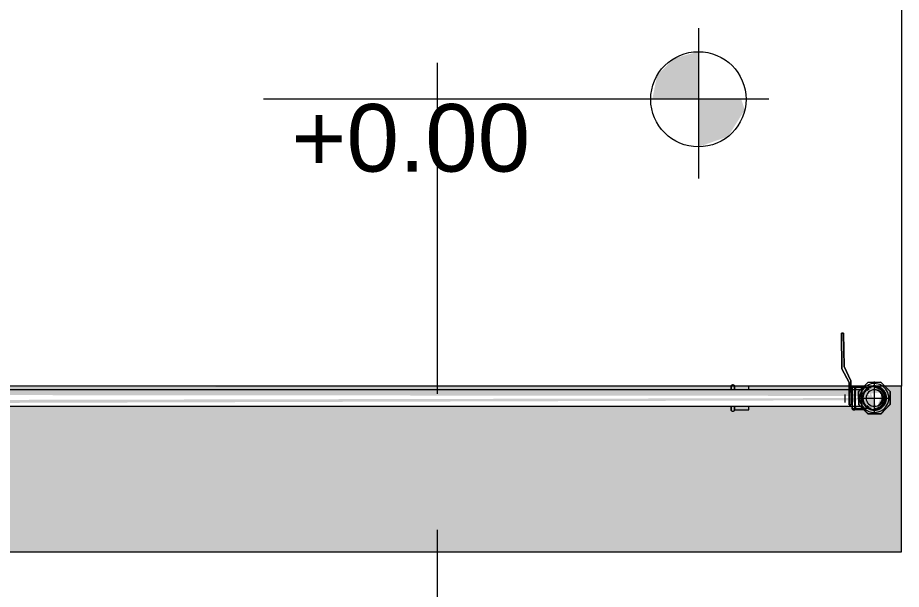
# Model space of a CAD drawing. Header units: metres. Extents: x 5 to 242, y -3 to 162.
# Drawn here: x 184.604 to 185.938, y 107.158 to 108.021 of the extents above; entities that cross this region are included whole.
import ezdxf

# ---------------------------------------------------------------- set-up
doc = ezdxf.new("R2010")
doc.units = ezdxf.units.M
doc.linetypes.add('IMPORT-Dashed _3_', pattern=[0.75, 0.5, -0.25])
doc.layers.add('1053_ARQ_BASE_MATADOURO_2_dwg', color=7, linetype='Continuous', lineweight=5, true_color=0x767676)
doc.layers.add('1053_ARQ_BASE_MATADOURO_dwg', color=7, linetype='Continuous', lineweight=5, true_color=0x767676)
for name, color, linetype, lineweight in [('A-PISO', 7, 'Continuous', 5), ('A-WALL', 7, 'Continuous', 9), ('A_PROJEÇÃO', 7, 'IMPORT-Dashed _3_', 5), ('P-PIPE', 7, 'Continuous', 5), ('P-PIPE-CNTR', 7, 'Continuous', 5)]:
    doc.layers.add(name, color=color, linetype=linetype, lineweight=lineweight)
doc.styles.add('Arial_1', font='arial.ttf', dxfattribs={"height": 0.102})

# ---------------------------------------------------------------- blocks, each defined once
blk = doc.blocks.new('AÇO_Tampão Com Rebordo - AÇO_Tampão Com Rebordo-V84-TÉRREO 1_20')
at = {"layer": 'P-PIPE'}
for p, q in [((0, 0.0177), (0.0218, 0.0177)), ((0, 0.0125), (0, 0.0177)), ((0, 0.0125), (0, 0.0177)), ((0.0218, 0.0177), (0.0218, 0.0125)), ((0.0218, 0.0177), (0.0218, 0.0125)), ((0, -0.0177), (0, -0.0125)), ((0, -0.0177), (0, -0.0125)), ((0.0218, -0.0125), (0.0218, -0.0177)), ((0.0218, -0.0125), (0.0218, -0.0177)), ((0.0218, -0.0177), (0, -0.0177))]:
    blk.add_line(p, q, dxfattribs=at)
at = {"layer": 'P-PIPE', "flags": 128}
for points in [[(0.0268, 0.0177), (0.0268, 0.0178), (0.0268, 0.0179), (0.0268, 0.018), (0.0268, 0.0181), (0.0268, 0.0182), (0.0267, 0.0183), (0.0267, 0.0184), (0.0267, 0.0185), (0.0266, 0.0186), (0.0266, 0.0187), (0.0266, 0.0188), (0.0265, 0.0189), (0.0265, 0.0189), (0.0264, 0.019), (0.0264, 0.0191), (0.0263, 0.0192), (0.0262, 0.0193), (0.0262, 0.0193), (0.0261, 0.0194), (0.026, 0.0195), (0.026, 0.0196), (0.0259, 0.0196), (0.0258, 0.0197), (0.0257, 0.0197), (0.0257, 0.0198), (0.0256, 0.0199), (0.0255, 0.0199), (0.0254, 0.02), (0.0253, 0.02), (0.0252, 0.02), (0.0251, 0.0201), (0.025, 0.0201), (0.0249, 0.0201), (0.0248, 0.0201), (0.0247, 0.0202), (0.0246, 0.0202), (0.0245, 0.0202), (0.0244, 0.0202), (0.0243, 0.0202), (0.0242, 0.0202), (0.0241, 0.0202), (0.024, 0.0202), (0.0239, 0.0202), (0.0238, 0.0202), (0.0237, 0.0201), (0.0236, 0.0201), (0.0235, 0.0201), (0.0234, 0.02), (0.0234, 0.02), (0.0233, 0.02), (0.0232, 0.0199), (0.0231, 0.0199), (0.023, 0.0198), (0.0229, 0.0198), (0.0228, 0.0197), (0.0227, 0.0197), (0.0227, 0.0196), (0.0226, 0.0195), (0.0225, 0.0195), (0.0225, 0.0194), (0.0224, 0.0193), (0.0223, 0.0192), (0.0223, 0.0192), (0.0222, 0.0191), (0.0222, 0.019), (0.0221, 0.0189), (0.0221, 0.0188), (0.022, 0.0187), (0.022, 0.0186), (0.0219, 0.0185), (0.0219, 0.0184), (0.0219, 0.0183), (0.0219, 0.0182), (0.0218, 0.0182), (0.0218, 0.0181), (0.0218, 0.018), (0.0218, 0.0179), (0.0218, 0.0178), (0.0218, 0.0177)], [(0.0218, 0.0126), (0.0218, 0.0131), (0.0218, 0.0135), (0.0218, 0.014), (0.0218, 0.0144), (0.0218, 0.0148), (0.0218, 0.0152), (0.0218, 0.0155), (0.0218, 0.0158), (0.0218, 0.0162), (0.0218, 0.0164), (0.0218, 0.0167), (0.0218, 0.0169), (0.0218, 0.0171), (0.0218, 0.0173), (0.0218, 0.0174), (0.0218, 0.0175), (0.0218, 0.0176), (0.0218, 0.0177), (0.0218, 0.0177)], [(0.0218, 0.0177), (0.0218, 0.0176), (0.0218, 0.0176), (0.0218, 0.0175), (0.0218, 0.0173), (0.0218, 0.0172), (0.0218, 0.017), (0.0218, 0.0168), (0.0218, 0.0166), (0.0218, 0.0163), (0.0218, 0.016), (0.0218, 0.0157), (0.0218, 0.0154), (0.0218, 0.015), (0.0218, 0.0146), (0.0218, 0.0142), (0.0218, 0.0138), (0.0218, 0.0133), (0.0218, 0.0128), (0.0218, 0.0123)], [(0.0268, 0.0177), (0.0268, 0.0176), (0.0268, 0.0176), (0.0268, 0.0175), (0.0268, 0.0173), (0.0268, 0.0172), (0.0268, 0.017), (0.0268, 0.0168), (0.0268, 0.0166), (0.0268, 0.0163), (0.0268, 0.016), (0.0268, 0.0157), (0.0268, 0.0154), (0.0268, 0.015), (0.0268, 0.0146), (0.0268, 0.0142), (0.0268, 0.0138), (0.0268, 0.0133), (0.0268, 0.0128), (0.0268, 0.0123)], [(0.0268, 0.0126), (0.0268, 0.0131), (0.0268, 0.0135), (0.0268, 0.014), (0.0268, 0.0144), (0.0268, 0.0148), (0.0268, 0.0152), (0.0268, 0.0155), (0.0268, 0.0158), (0.0268, 0.0162), (0.0268, 0.0164), (0.0268, 0.0167), (0.0268, 0.0169), (0.0268, 0.0171), (0.0268, 0.0173), (0.0268, 0.0174), (0.0268, 0.0175), (0.0268, 0.0176), (0.0268, 0.0177), (0.0268, 0.0177)], [(0.0218, -0.0177), (0.0218, -0.0176), (0.0218, -0.0176), (0.0218, -0.0175), (0.0218, -0.0173), (0.0218, -0.0172), (0.0218, -0.017), (0.0218, -0.0168), (0.0218, -0.0166), (0.0218, -0.0163), (0.0218, -0.016), (0.0218, -0.0157), (0.0218, -0.0154), (0.0218, -0.015), (0.0218, -0.0146), (0.0218, -0.0142), (0.0218, -0.0138), (0.0218, -0.0133), (0.0218, -0.0128), (0.0218, -0.0123)], [(0.0218, -0.0126), (0.0218, -0.0131), (0.0218, -0.0135), (0.0218, -0.014), (0.0218, -0.0144), (0.0218, -0.0148), (0.0218, -0.0152), (0.0218, -0.0155), (0.0218, -0.0158), (0.0218, -0.0162), (0.0218, -0.0164), (0.0218, -0.0167), (0.0218, -0.0169), (0.0218, -0.0171), (0.0218, -0.0173), (0.0218, -0.0174), (0.0218, -0.0175)], [(0.0268, -0.0177), (0.0268, -0.0176), (0.0268, -0.0176), (0.0268, -0.0175), (0.0268, -0.0173), (0.0268, -0.0172), (0.0268, -0.017), (0.0268, -0.0168), (0.0268, -0.0166), (0.0268, -0.0163), (0.0268, -0.016), (0.0268, -0.0157), (0.0268, -0.0154), (0.0268, -0.015), (0.0268, -0.0146), (0.0268, -0.0142), (0.0268, -0.0138), (0.0268, -0.0133), (0.0268, -0.0128), (0.0268, -0.0123)], [(0.0268, -0.0126), (0.0268, -0.0131), (0.0268, -0.0135), (0.0268, -0.014), (0.0268, -0.0144), (0.0268, -0.0148), (0.0268, -0.0152), (0.0268, -0.0155), (0.0268, -0.0158), (0.0268, -0.0162), (0.0268, -0.0164), (0.0268, -0.0167), (0.0268, -0.0169), (0.0268, -0.0171), (0.0268, -0.0173), (0.0268, -0.0174), (0.0268, -0.0175)], [(0.0218, -0.0175), (0.0218, -0.0176), (0.0218, -0.0177), (0.0218, -0.0177)], [(0.0218, -0.0177), (0.0218, -0.0178), (0.0218, -0.0179), (0.0218, -0.018), (0.0218, -0.0181), (0.0218, -0.0182), (0.0219, -0.0183), (0.0219, -0.0184), (0.0219, -0.0185), (0.022, -0.0186), (0.022, -0.0187), (0.022, -0.0188), (0.0221, -0.0189), (0.0221, -0.0189), (0.0222, -0.019), (0.0222, -0.0191), (0.0223, -0.0192), (0.0224, -0.0193), (0.0224, -0.0193), (0.0225, -0.0194), (0.0226, -0.0195), (0.0226, -0.0196), (0.0227, -0.0196), (0.0228, -0.0197), (0.0229, -0.0197), (0.0229, -0.0198), (0.023, -0.0199), (0.0231, -0.0199), (0.0232, -0.02), (0.0233, -0.02), (0.0234, -0.02), (0.0235, -0.0201), (0.0236, -0.0201), (0.0237, -0.0201), (0.0238, -0.0201), (0.0239, -0.0202), (0.024, -0.0202), (0.0241, -0.0202), (0.0242, -0.0202), (0.0243, -0.0202), (0.0244, -0.0202), (0.0245, -0.0202), (0.0246, -0.0202), (0.0247, -0.0202), (0.0248, -0.0202), (0.0249, -0.0201), (0.025, -0.0201), (0.0251, -0.0201), (0.0252, -0.02), (0.0252, -0.02), (0.0253, -0.02), (0.0254, -0.0199), (0.0255, -0.0199), (0.0256, -0.0198), (0.0257, -0.0198), (0.0258, -0.0197), (0.0259, -0.0197), (0.0259, -0.0196), (0.026, -0.0195), (0.0261, -0.0195), (0.0261, -0.0194), (0.0262, -0.0193), (0.0263, -0.0192), (0.0263, -0.0192), (0.0264, -0.0191), (0.0264, -0.019), (0.0265, -0.0189), (0.0265, -0.0188), (0.0266, -0.0187), (0.0266, -0.0186), (0.0267, -0.0185), (0.0267, -0.0184), (0.0267, -0.0183), (0.0267, -0.0182), (0.0268, -0.0182), (0.0268, -0.0181), (0.0268, -0.018), (0.0268, -0.0179), (0.0268, -0.0178), (0.0268, -0.0177)], [(0.0268, -0.0175), (0.0268, -0.0176), (0.0268, -0.0177), (0.0268, -0.0177)]]:
    blk.add_lwpolyline(points, dxfattribs=at)
blk = doc.blocks.new('Valvula esfera BSP - Válvula Esfera BSP - TupyValve - Válvula Esfera BSP TupyValves PN25 Standard-V87-TÉRREO 1_20')
at = {"layer": 'P-PIPE', "true_color": 0x7f7f7f}
blk.add_hatch(color=8, dxfattribs=at).paths.add_polyline_path([(159.5034, 107.4297), (159.4929, 107.4553), (159.4894, 107.4402), (159.4977, 107.434)])
at = {"layer": 'P-PIPE'}
for p, q in [((159.4497, 107.4908), (159.4492, 107.5445)), ((159.4492, 107.5445), (159.4523, 107.5445)), ((159.4523, 107.5445), (159.4492, 107.5445)), ((159.4492, 107.5445), (159.4497, 107.4908)), ((159.4523, 107.5445), (159.4529, 107.4943)), ((159.4529, 107.4943), (159.4523, 107.5445)), ((159.4604, 107.4698), (159.4497, 107.4908)), ((159.4497, 107.4908), (159.4604, 107.4698)), ((159.4529, 107.4943), (159.4634, 107.4724)), ((159.4634, 107.4724), (159.4529, 107.4943)), ((159.4607, 107.4361), (159.4604, 107.4698)), ((159.4604, 107.4698), (159.4607, 107.4361)), ((159.4634, 107.4724), (159.4638, 107.4361)), ((159.4638, 107.4361), (159.4634, 107.4724)), ((159.4859, 107.4641), (159.4685, 107.4639)), ((159.4685, 107.4639), (159.4689, 107.4291)), ((159.4685, 107.4639), (159.4689, 107.4291)), ((159.4888, 107.4701), (159.4749, 107.4562)), ((159.4749, 107.4562), (159.4888, 107.4701)), ((159.4886, 107.4701), (159.4749, 107.456)), ((159.4749, 107.456), (159.4886, 107.4701)), ((159.5082, 107.4703), (159.4886, 107.4701)), ((159.4886, 107.4701), (159.5082, 107.4703)), ((159.5085, 107.4703), (159.4888, 107.4701)), ((159.4888, 107.4701), (159.5085, 107.4703)), ((159.5223, 107.4566), (159.5082, 107.4703)), ((159.5082, 107.4703), (159.5223, 107.4566)), ((159.5223, 107.4564), (159.5085, 107.4703)), ((159.5085, 107.4703), (159.5223, 107.4564)), ((159.4539, 107.452), (159.454, 107.44)), ((159.4539, 107.452), (159.454, 107.44)), ((159.4606, 107.4521), (159.4607, 107.4401)), ((159.4606, 107.4521), (159.4607, 107.4401)), ((159.4638, 107.4401), (159.4637, 107.4521)), ((159.4638, 107.4401), (159.4637, 107.4521)), ((159.4688, 107.4402), (159.4687, 107.4522)), ((159.4688, 107.4402), (159.4687, 107.4522)), ((159.4749, 107.4562), (159.4751, 107.4366)), ((159.4751, 107.4366), (159.4749, 107.4562)), ((159.4749, 107.456), (159.4751, 107.4363)), ((159.4751, 107.4363), (159.4749, 107.456)), ((159.5225, 107.437), (159.5223, 107.4566)), ((159.5223, 107.4566), (159.5225, 107.437)), ((159.5225, 107.4367), (159.5223, 107.4564)), ((159.5223, 107.4564), (159.5225, 107.4367)), ((159.4638, 107.4361), (159.4607, 107.4361)), ((159.4607, 107.4361), (159.4638, 107.4361)), ((159.4751, 107.4366), (159.4889, 107.4227)), ((159.4889, 107.4227), (159.4751, 107.4366)), ((159.4751, 107.4363), (159.4892, 107.4227)), ((159.4892, 107.4227), (159.4751, 107.4363)), ((159.5086, 107.4229), (159.5225, 107.4367)), ((159.5225, 107.4367), (159.5086, 107.4229)), ((159.5089, 107.4229), (159.5225, 107.437)), ((159.5225, 107.437), (159.5089, 107.4229)), ((159.4689, 107.4291), (159.4853, 107.4293)), ((159.4889, 107.4227), (159.5086, 107.4229)), ((159.5086, 107.4229), (159.4889, 107.4227)), ((159.4892, 107.4227), (159.5089, 107.4229)), ((159.5089, 107.4229), (159.4892, 107.4227))]:
    blk.add_line(p, q, dxfattribs=at)
for centre, radius, start, end in [((159.4987, 107.4465), 0.0218, 90.6079, 270.6079), ((159.4987, 107.4465), 0.0218, 90.6079, 270.6079), ((159.4988, 107.4464), 0.0174, 90.6079, 270.6079), ((159.4988, 107.4464), 0.0174, 90.6079, 270.6079), ((159.4987, 107.4465), 0.0174, 90.6079, 150.6079), ((159.4987, 107.4465), 0.0174, 90.6079, 150.6079), ((159.4987, 107.4465), 0.0218, 270.6079, 90.6079), ((159.4987, 107.4465), 0.0218, 270.6079, 90.6079), ((159.4987, 107.4465), 0.0174, 270.6079, 90.6079), ((159.4987, 107.4465), 0.0174, 270.6079, 90.6079), ((159.4988, 107.4464), 0.0174, 270.6079, 90.6079), ((159.4988, 107.4464), 0.0174, 270.6079, 90.6079), ((159.4987, 107.4465), 0.0174, 210.6079, 270.6079), ((159.4987, 107.4465), 0.0174, 210.6079, 270.6079)]:
    blk.add_arc(centre, radius, start, end, dxfattribs=at)
for points, knots in [([(159.4853, 107.4293), (159.4852, 107.4293), (159.485, 107.4295), (159.4845, 107.43), (159.484, 107.4304), (159.4834, 107.4309), (159.4828, 107.4316), (159.482, 107.4324), (159.4813, 107.4333), (159.4807, 107.4343), (159.4797, 107.4357), (159.4789, 107.4373), (159.4782, 107.4391), (159.4777, 107.4405), (159.4774, 107.442), (159.477, 107.444), (159.4769, 107.4462), (159.477, 107.4484), (159.4772, 107.4505), (159.4777, 107.4525), (159.4784, 107.4544), (159.4791, 107.4561), (159.48, 107.4577), (159.4809, 107.4591), (159.4817, 107.4601), (159.4824, 107.4609), (159.4831, 107.4618), (159.4839, 107.4624), (159.4844, 107.4629), (159.4847, 107.4632), (159.485, 107.4635), (159.4855, 107.4638), (159.4858, 107.464), (159.4859, 107.4641)], [0, 0, 0, 0, 0.055556, 0.083333, 0.111111, 0.138889, 0.166667, 0.194444, 0.222222, 0.25, 0.277778, 0.333333, 0.361111, 0.388889, 0.416667, 0.444444, 0.5, 0.527778, 0.555556, 0.611111, 0.638889, 0.666667, 0.722222, 0.75, 0.777778, 0.805556, 0.833333, 0.861111, 0.888889, 0.902778, 0.916667, 0.944444, 1, 1, 1, 1]), ([(159.4859, 107.4641), (159.4858, 107.464), (159.4855, 107.4638), (159.485, 107.4635), (159.4847, 107.4632), (159.4844, 107.4629), (159.4839, 107.4624), (159.4831, 107.4618), (159.4824, 107.4609), (159.4817, 107.4601), (159.4809, 107.4591), (159.48, 107.4577), (159.4791, 107.4561), (159.4784, 107.4544), (159.4779, 107.4529), (159.4775, 107.4515), (159.4771, 107.4494), (159.4769, 107.4473), (159.4769, 107.4451), (159.4771, 107.443), (159.4776, 107.441), (159.4782, 107.4391), (159.4789, 107.4373), (159.4797, 107.4357), (159.4807, 107.4343), (159.4813, 107.4333), (159.482, 107.4324), (159.4828, 107.4316), (159.4834, 107.4309), (159.484, 107.4304), (159.4845, 107.43), (159.485, 107.4295), (159.4852, 107.4293), (159.4853, 107.4293)], [0, 0, 0, 0, 0.055556, 0.083333, 0.097222, 0.111111, 0.138889, 0.166667, 0.194444, 0.222222, 0.25, 0.277778, 0.333333, 0.361111, 0.388889, 0.416667, 0.444444, 0.5, 0.527778, 0.555556, 0.611111, 0.638889, 0.666667, 0.722222, 0.75, 0.777778, 0.805556, 0.833333, 0.861111, 0.888889, 0.916667, 0.944444, 1, 1, 1, 1])]:
    blk.add_open_spline(points, degree=3, knots=knots, dxfattribs=at)
blk = doc.blocks.new('AÇO_Cotovelo 90 45 - AÇO_Cotovelo 90 45-V108-TÉRREO 1_20')
at = {"layer": 'P-PIPE'}
for p, q in [((159.4799, 107.4623), (159.4654, 107.4623)), ((159.4654, 107.4623), (159.4654, 107.4465)), ((159.4799, 107.4465), (159.4799, 107.4623)), ((159.4799, 107.4623), (159.4799, 107.4465)), ((159.4654, 107.4465), (159.4654, 107.4307)), ((159.4799, 107.4307), (159.4799, 107.4465)), ((159.4799, 107.4465), (159.4799, 107.4307)), ((159.4654, 107.4307), (159.4799, 107.4307))]:
    blk.add_line(p, q, dxfattribs=at)
at = {"layer": 'P-PIPE', "flags": 128}
for points in [[(159.4654, 107.4623), (159.4654, 107.4624), (159.4654, 107.4625), (159.4654, 107.4626), (159.4654, 107.4627), (159.4655, 107.4628), (159.4655, 107.4629), (159.4655, 107.463), (159.4655, 107.4631), (159.4656, 107.4632), (159.4656, 107.4633), (159.4657, 107.4633), (159.4657, 107.4634), (159.4657, 107.4635), (159.4658, 107.4636), (159.4659, 107.4637), (159.4659, 107.4638), (159.466, 107.4639), (159.466, 107.4639), (159.4661, 107.464), (159.4662, 107.4641), (159.4662, 107.4641), (159.4663, 107.4642), (159.4664, 107.4643), (159.4665, 107.4643), (159.4666, 107.4644), (159.4666, 107.4644), (159.4667, 107.4645), (159.4668, 107.4645), (159.4669, 107.4646), (159.467, 107.4646), (159.4671, 107.4646), (159.4672, 107.4647), (159.4673, 107.4647), (159.4674, 107.4647), (159.4675, 107.4647), (159.4676, 107.4648), (159.4677, 107.4648), (159.4678, 107.4648), (159.4679, 107.4648), (159.4679, 107.4648)], [(159.4654, 107.4587), (159.4654, 107.4591), (159.4654, 107.4594), (159.4654, 107.4598), (159.4654, 107.4601), (159.4654, 107.4604), (159.4654, 107.4607), (159.4654, 107.461), (159.4654, 107.4612), (159.4654, 107.4614), (159.4654, 107.4616), (159.4654, 107.4618), (159.4654, 107.4619), (159.4654, 107.4621), (159.4654, 107.4621), (159.4654, 107.4622), (159.4654, 107.4623)], [(159.4654, 107.4623), (159.4654, 107.4622), (159.4654, 107.4622), (159.4654, 107.4621), (159.4654, 107.462), (159.4654, 107.4618), (159.4654, 107.4617), (159.4654, 107.4615), (159.4654, 107.4613), (159.4654, 107.461), (159.4654, 107.4608), (159.4654, 107.4605), (159.4654, 107.4602), (159.4654, 107.4599), (159.4654, 107.4595), (159.4654, 107.4592), (159.4654, 107.4588), (159.4654, 107.4584), (159.4654, 107.4579), (159.4654, 107.4575), (159.4654, 107.457), (159.4654, 107.4566), (159.4654, 107.4561), (159.4654, 107.4555), (159.4654, 107.455), (159.4654, 107.4545), (159.4654, 107.4539), (159.4654, 107.4534), (159.4654, 107.4528), (159.4654, 107.4522), (159.4654, 107.4516), (159.4654, 107.451), (159.4654, 107.4504), (159.4654, 107.4498), (159.4654, 107.4492), (159.4654, 107.4485), (159.4654, 107.4479), (159.4654, 107.4473), (159.4654, 107.4467), (159.4654, 107.4465)], [(159.4679, 107.4648), (159.468, 107.4648), (159.4681, 107.4648), (159.4682, 107.4648), (159.4683, 107.4648), (159.4684, 107.4647), (159.4685, 107.4647), (159.4686, 107.4647), (159.4687, 107.4647), (159.4688, 107.4646), (159.4689, 107.4646), (159.469, 107.4645), (159.4691, 107.4645), (159.4692, 107.4645), (159.4692, 107.4644), (159.4693, 107.4643), (159.4694, 107.4643), (159.4695, 107.4642), (159.4696, 107.4642), (159.4696, 107.4641), (159.4697, 107.464), (159.4698, 107.464), (159.4698, 107.4639), (159.4699, 107.4638), (159.47, 107.4637), (159.47, 107.4636), (159.4701, 107.4635), (159.4701, 107.4635), (159.4702, 107.4634), (159.4702, 107.4633), (159.4702, 107.4632), (159.4703, 107.4631), (159.4703, 107.463), (159.4703, 107.4629), (159.4704, 107.4628), (159.4704, 107.4627), (159.4704, 107.4626), (159.4704, 107.4625), (159.4704, 107.4624), (159.4704, 107.4623), (159.4704, 107.4623)], [(159.4704, 107.4465), (159.4704, 107.4471), (159.4704, 107.4477), (159.4704, 107.4484), (159.4704, 107.449), (159.4704, 107.4496), (159.4704, 107.4502), (159.4704, 107.4509), (159.4704, 107.4515), (159.4704, 107.4521), (159.4704, 107.4526), (159.4704, 107.4532), (159.4704, 107.4538), (159.4704, 107.4543), (159.4704, 107.4549), (159.4704, 107.4554), (159.4704, 107.4559), (159.4704, 107.4564), (159.4704, 107.4569), (159.4704, 107.4574), (159.4704, 107.4578), (159.4704, 107.4582), (159.4704, 107.4587), (159.4704, 107.4591), (159.4704, 107.4594), (159.4704, 107.4598), (159.4704, 107.4601), (159.4704, 107.4604), (159.4704, 107.4607), (159.4704, 107.461), (159.4704, 107.4612), (159.4704, 107.4614), (159.4704, 107.4616), (159.4704, 107.4618), (159.4704, 107.4619), (159.4704, 107.4621), (159.4704, 107.4621), (159.4704, 107.4622), (159.4704, 107.4623)], [(159.4704, 107.4623), (159.4704, 107.4622), (159.4704, 107.4622), (159.4704, 107.4621), (159.4704, 107.462), (159.4704, 107.4618), (159.4704, 107.4617), (159.4704, 107.4615), (159.4704, 107.4613), (159.4704, 107.461), (159.4704, 107.4608), (159.4704, 107.4605), (159.4704, 107.4602), (159.4704, 107.4599), (159.4704, 107.4595), (159.4704, 107.4592), (159.4704, 107.4588)], [(159.4799, 107.4623), (159.4807, 107.4623), (159.4814, 107.4623), (159.4822, 107.4623), (159.4829, 107.4623), (159.4836, 107.4623), (159.4844, 107.4623), (159.4851, 107.4623), (159.4858, 107.4623), (159.4865, 107.4623), (159.4872, 107.4623), (159.4879, 107.4623), (159.4886, 107.4623), (159.4893, 107.4623), (159.4899, 107.4623), (159.4905, 107.4623), (159.4911, 107.4623), (159.4917, 107.4623), (159.4923, 107.4623), (159.4929, 107.4623), (159.4934, 107.4623), (159.4939, 107.4623)], [(159.517, 107.4465), (159.517, 107.4472), (159.517, 107.4479), (159.5169, 107.4487), (159.5168, 107.4494), (159.5166, 107.4501), (159.5165, 107.4508), (159.5163, 107.4515), (159.5161, 107.4522), (159.5158, 107.4529), (159.5156, 107.4536), (159.5153, 107.4543), (159.5149, 107.4549), (159.5146, 107.4556), (159.5142, 107.4562), (159.5138, 107.4568), (159.5134, 107.4574), (159.5129, 107.458), (159.5125, 107.4586), (159.512, 107.4591), (159.5115, 107.4596), (159.5109, 107.4601), (159.5104, 107.4606), (159.5098, 107.461), (159.5092, 107.4615), (159.5086, 107.4619), (159.508, 107.4623), (159.5073, 107.4626), (159.5067, 107.463), (159.506, 107.4633), (159.5053, 107.4635), (159.5047, 107.4638), (159.504, 107.464), (159.5033, 107.4642), (159.5025, 107.4644), (159.5018, 107.4645), (159.5011, 107.4646), (159.5004, 107.4647), (159.4996, 107.4648), (159.4989, 107.4648), (159.4982, 107.4648), (159.4974, 107.4647), (159.4967, 107.4647), (159.496, 107.4646), (159.4953, 107.4645), (159.4946, 107.4643), (159.4938, 107.4641), (159.4931, 107.4639), (159.4925, 107.4637), (159.4918, 107.4634), (159.4911, 107.4631), (159.4904, 107.4628), (159.4898, 107.4625), (159.4892, 107.4621), (159.4885, 107.4617), (159.4879, 107.4613), (159.4874, 107.4608), (159.4868, 107.4604), (159.4863, 107.4599), (159.4857, 107.4594), (159.4852, 107.4588), (159.4847, 107.4583), (159.4843, 107.4577), (159.4838, 107.4571), (159.4834, 107.4565), (159.483, 107.4559), (159.4827, 107.4553), (159.4823, 107.4546), (159.482, 107.454), (159.4817, 107.4533), (159.4815, 107.4526)], [(159.5037, 107.4615), (159.5043, 107.4613), (159.5049, 107.461), (159.5054, 107.4608), (159.506, 107.4605), (159.5066, 107.4602), (159.5071, 107.4599), (159.5076, 107.4595), (159.5081, 107.4592), (159.5086, 107.4588), (159.5091, 107.4584), (159.5096, 107.4579), (159.51, 107.4575), (159.5105, 107.457), (159.5109, 107.4566), (159.5113, 107.4561), (159.5117, 107.4555), (159.512, 107.455), (159.5123, 107.4545), (159.5126, 107.4539), (159.5129, 107.4534), (159.5132, 107.4528), (159.5134, 107.4522), (159.5137, 107.4516), (159.5139, 107.451), (159.514, 107.4504), (159.5142, 107.4498), (159.5143, 107.4492), (159.5144, 107.4485), (159.5144, 107.4479), (159.5145, 107.4473), (159.5145, 107.4467), (159.5145, 107.4465)], [(159.4812, 107.4519), (159.481, 107.4512), (159.4809, 107.4505), (159.4807, 107.4498), (159.4806, 107.4491), (159.4805, 107.4483), (159.4804, 107.4476), (159.4804, 107.4469), (159.4804, 107.4465)], [(159.5033, 107.459), (159.5038, 107.4588), (159.5042, 107.4586), (159.5047, 107.4583), (159.5052, 107.4581), (159.5057, 107.4578), (159.5061, 107.4575), (159.5065, 107.4572), (159.507, 107.4569), (159.5074, 107.4566), (159.5078, 107.4562), (159.5082, 107.4559), (159.5085, 107.4555), (159.5089, 107.4551), (159.5092, 107.4547), (159.5095, 107.4542), (159.5098, 107.4538), (159.5101, 107.4533), (159.5104, 107.4529), (159.5106, 107.4524), (159.5108, 107.4519), (159.5111, 107.4514), (159.5112, 107.4509), (159.5114, 107.4504), (159.5116, 107.4499), (159.5117, 107.4494), (159.5118, 107.4489), (159.5119, 107.4484), (159.5119, 107.4478), (159.512, 107.4473), (159.512, 107.4468), (159.512, 107.4465)], [(159.4654, 107.4465), (159.4654, 107.4459), (159.4654, 107.4452), (159.4654, 107.4446), (159.4654, 107.444), (159.4654, 107.4433), (159.4654, 107.4427), (159.4654, 107.4421), (159.4654, 107.4415), (159.4654, 107.4409), (159.4654, 107.4403), (159.4654, 107.4398), (159.4654, 107.4392), (159.4654, 107.4386), (159.4654, 107.4381), (159.4654, 107.4376), (159.4654, 107.437), (159.4654, 107.4365), (159.4654, 107.4361), (159.4654, 107.4356), (159.4654, 107.4352), (159.4654, 107.4347), (159.4654, 107.4343), (159.4654, 107.4339), (159.4654, 107.4335), (159.4654, 107.4332), (159.4654, 107.4329), (159.4654, 107.4325), (159.4654, 107.4323), (159.4654, 107.432), (159.4654, 107.4318), (159.4654, 107.4315), (159.4654, 107.4313), (159.4654, 107.4312), (159.4654, 107.431), (159.4654, 107.4309), (159.4654, 107.4308), (159.4654, 107.4307), (159.4654, 107.4307)], [(159.4704, 107.4307), (159.4704, 107.4307), (159.4704, 107.4308), (159.4704, 107.4309), (159.4704, 107.431), (159.4704, 107.4311), (159.4704, 107.4313), (159.4704, 107.4315), (159.4704, 107.4317), (159.4704, 107.4319), (159.4704, 107.4322), (159.4704, 107.4325), (159.4704, 107.4328), (159.4704, 107.4331), (159.4704, 107.4334), (159.4704, 107.4338), (159.4704, 107.4342), (159.4704, 107.4346), (159.4704, 107.435), (159.4704, 107.4355), (159.4704, 107.4359), (159.4704, 107.4364), (159.4704, 107.4369), (159.4704, 107.4374), (159.4704, 107.4379), (159.4704, 107.4385), (159.4704, 107.439), (159.4704, 107.4396), (159.4704, 107.4402), (159.4704, 107.4408), (159.4704, 107.4414), (159.4704, 107.442), (159.4704, 107.4426), (159.4704, 107.4432), (159.4704, 107.4438), (159.4704, 107.4444), (159.4704, 107.4451), (159.4704, 107.4457), (159.4704, 107.4463), (159.4704, 107.4465)], [(159.4804, 107.4465), (159.4804, 107.4458), (159.4805, 107.445), (159.4805, 107.4443), (159.4806, 107.4436), (159.4808, 107.4428), (159.4809, 107.4421), (159.4811, 107.4414), (159.4813, 107.4407)], [(159.4816, 107.44), (159.4819, 107.4394), (159.4822, 107.4387), (159.4825, 107.438), (159.4828, 107.4374), (159.4832, 107.4368), (159.4836, 107.4362), (159.484, 107.4356), (159.4845, 107.435), (159.485, 107.4344), (159.4854, 107.4339), (159.486, 107.4334), (159.4865, 107.4329), (159.4871, 107.4324), (159.4876, 107.4319), (159.4882, 107.4315), (159.4888, 107.4311), (159.4895, 107.4307), (159.4901, 107.4303), (159.4907, 107.43), (159.4914, 107.4297), (159.4921, 107.4294), (159.4928, 107.4292), (159.4935, 107.429), (159.4942, 107.4288), (159.4949, 107.4286), (159.4956, 107.4285), (159.4963, 107.4283), (159.4971, 107.4283), (159.4978, 107.4282), (159.4985, 107.4282), (159.4992, 107.4282), (159.5, 107.4282), (159.5007, 107.4283), (159.5014, 107.4284), (159.5022, 107.4285), (159.5029, 107.4287), (159.5036, 107.4288), (159.5043, 107.4291), (159.505, 107.4293), (159.5057, 107.4296), (159.5063, 107.4298), (159.507, 107.4302), (159.5076, 107.4305), (159.5083, 107.4309), (159.5089, 107.4313), (159.5095, 107.4317), (159.5101, 107.4321), (159.5106, 107.4326), (159.5112, 107.4331), (159.5117, 107.4336), (159.5122, 107.4341), (159.5127, 107.4347), (159.5132, 107.4352), (159.5136, 107.4358), (159.514, 107.4364), (159.5144, 107.4371), (159.5148, 107.4377), (159.5151, 107.4383), (159.5154, 107.439), (159.5157, 107.4397), (159.516, 107.4404), (159.5162, 107.441), (159.5164, 107.4418), (159.5166, 107.4425), (159.5167, 107.4432), (159.5168, 107.4439), (159.5169, 107.4446), (159.517, 107.4454), (159.517, 107.4461), (159.517, 107.4465)], [(159.5145, 107.4465), (159.5145, 107.4459), (159.5145, 107.4452), (159.5144, 107.4446), (159.5143, 107.444), (159.5142, 107.4433), (159.5141, 107.4427), (159.5139, 107.4421), (159.5137, 107.4415), (159.5135, 107.4409), (159.5133, 107.4403), (159.513, 107.4398), (159.5127, 107.4392), (159.5124, 107.4386), (159.5121, 107.4381), (159.5118, 107.4376), (159.5114, 107.437), (159.511, 107.4365), (159.5106, 107.4361), (159.5102, 107.4356), (159.5097, 107.4352), (159.5093, 107.4347), (159.5088, 107.4343), (159.5083, 107.4339), (159.5078, 107.4335), (159.5073, 107.4332), (159.5067, 107.4329), (159.5062, 107.4325), (159.5056, 107.4323), (159.505, 107.432), (159.5044, 107.4318), (159.5038, 107.4315), (159.5032, 107.4313)], [(159.512, 107.4465), (159.512, 107.446), (159.512, 107.4454), (159.5119, 107.4449), (159.5118, 107.4444), (159.5117, 107.4438), (159.5116, 107.4433), (159.5115, 107.4428), (159.5113, 107.4423), (159.5112, 107.4418), (159.511, 107.4413), (159.5107, 107.4408), (159.5105, 107.4403), (159.5103, 107.4399), (159.51, 107.4394), (159.5097, 107.439), (159.5094, 107.4385), (159.5091, 107.4381), (159.5087, 107.4377), (159.5084, 107.4373), (159.508, 107.4369), (159.5076, 107.4366), (159.5072, 107.4362), (159.5068, 107.4359), (159.5063, 107.4356), (159.5059, 107.4353), (159.5054, 107.435), (159.505, 107.4348), (159.5045, 107.4345), (159.504, 107.4343), (159.5035, 107.4341)], [(159.4654, 107.4307), (159.4654, 107.4307), (159.4654, 107.4308), (159.4654, 107.4309), (159.4654, 107.431), (159.4654, 107.4311), (159.4654, 107.4313), (159.4654, 107.4315), (159.4654, 107.4317), (159.4654, 107.4319), (159.4654, 107.4322), (159.4654, 107.4325), (159.4654, 107.4328), (159.4654, 107.4331), (159.4654, 107.4334), (159.4654, 107.4338), (159.4654, 107.4342)], [(159.4661, 107.4289), (159.4661, 107.429), (159.466, 107.4291), (159.4659, 107.4292), (159.4659, 107.4293), (159.4658, 107.4293), (159.4658, 107.4294), (159.4657, 107.4295), (159.4657, 107.4296), (159.4656, 107.4297), (159.4656, 107.4298), (159.4655, 107.4299), (159.4655, 107.43), (159.4655, 107.4301), (159.4655, 107.4302), (159.4655, 107.4303), (159.4654, 107.4304), (159.4654, 107.4305), (159.4654, 107.4306), (159.4654, 107.4307), (159.4654, 107.4307)], [(159.4679, 107.4282), (159.4678, 107.4282), (159.4677, 107.4282), (159.4676, 107.4282), (159.4675, 107.4282), (159.4674, 107.4282), (159.4673, 107.4283), (159.4672, 107.4283), (159.4671, 107.4283), (159.467, 107.4283), (159.4669, 107.4284), (159.4668, 107.4284), (159.4668, 107.4285), (159.4667, 107.4285), (159.4666, 107.4286), (159.4665, 107.4286), (159.4664, 107.4287), (159.4663, 107.4287), (159.4663, 107.4288), (159.4662, 107.4289), (159.4661, 107.4289)], [(159.4704, 107.4307), (159.4704, 107.4306), (159.4704, 107.4305), (159.4704, 107.4304), (159.4704, 107.4303), (159.4704, 107.4302), (159.4703, 107.4301), (159.4703, 107.43), (159.4703, 107.4299), (159.4703, 107.4298), (159.4702, 107.4297), (159.4702, 107.4296), (159.4701, 107.4295), (159.4701, 107.4294), (159.47, 107.4294), (159.47, 107.4293), (159.4699, 107.4292), (159.4699, 107.4291), (159.4698, 107.429), (159.4697, 107.429), (159.4697, 107.4289), (159.4696, 107.4288), (159.4695, 107.4288), (159.4694, 107.4287), (159.4693, 107.4286), (159.4693, 107.4286), (159.4692, 107.4285), (159.4691, 107.4285), (159.469, 107.4284), (159.4689, 107.4284), (159.4688, 107.4284), (159.4687, 107.4283), (159.4686, 107.4283), (159.4685, 107.4283), (159.4684, 107.4282), (159.4683, 107.4282), (159.4682, 107.4282), (159.4681, 107.4282), (159.468, 107.4282), (159.4679, 107.4282), (159.4679, 107.4282)], [(159.4704, 107.4343), (159.4704, 107.4339), (159.4704, 107.4335), (159.4704, 107.4332), (159.4704, 107.4329), (159.4704, 107.4325), (159.4704, 107.4323), (159.4704, 107.432), (159.4704, 107.4318), (159.4704, 107.4315), (159.4704, 107.4313), (159.4704, 107.4312), (159.4704, 107.431), (159.4704, 107.4309), (159.4704, 107.4308), (159.4704, 107.4307), (159.4704, 107.4307)], [(159.494, 107.4307), (159.4935, 107.4307), (159.493, 107.4307), (159.4925, 107.4307), (159.4919, 107.4307), (159.4913, 107.4307), (159.4907, 107.4307), (159.4901, 107.4307), (159.4894, 107.4307), (159.4888, 107.4307), (159.4881, 107.4307), (159.4874, 107.4307), (159.4867, 107.4307), (159.486, 107.4307), (159.4853, 107.4307), (159.4846, 107.4307), (159.4838, 107.4307), (159.4831, 107.4307), (159.4824, 107.4307), (159.4816, 107.4307), (159.4809, 107.4307), (159.4801, 107.4307), (159.4799, 107.4307)]]:
    blk.add_lwpolyline(points, dxfattribs=at)
at = {"layer": 'P-PIPE'}
for radius, start, end in [(0.0158, 0, 90), (0.0158, 0, 90), (0.0158, 0, 75), (0.0158, 120, 135), (0.0121, 0, 45), (0.0121, 0, 45), (0.0158, 225, 240), (0.0158, 270, 0), (0.0158, 270, 0), (0.0158, 285, 0), (0.012, 315, 0), (0.012, 315, 0)]:
    blk.add_arc((159.4987, 107.4465), radius, start, end, dxfattribs=at)
blk = doc.blocks.new('1053_ARQ_BASE_MATADOURO_dwg_arq geral tgov-4039641-TÉRREO 1_20')
at = {"layer": 'A_PROJEÇÃO', "color": 253, "true_color": 0xaaaaaa}
for p, q in [((28.6296, 24.2667), (28.6296, 25.09)), ((28.6296, 17.5617), (28.6296, 24.2546))]:
    blk.add_line(p, q, dxfattribs=at)
blk = doc.blocks.new('1053_ARQ_BASE_MATADOURO_dwg-3625622-TÉRREO 1_20')
blk.add_blockref('1053_ARQ_BASE_MATADOURO_dwg_arq geral tgov-4039641-TÉRREO 1_20', (130.2098, 83.186))
blk = doc.blocks.new('1053_ARQ_BASE_MATADOURO_2_dwg-3637054-TÉRREO 1_20')
at = {"layer": 'A-PISO', "true_color": 0xe2e2e2}
h = blk.add_hatch(color=254, dxfattribs=at)
h.paths.add_polyline_path([(159.233, 74.7116), (159.233, 74.7834), (159.197, 74.7738), (159.1707, 74.7475), (159.1635, 74.7116), (159.2144, 74.7116)])
h.paths.add_polyline_path([(159.233, 74.6397), (159.2778, 74.6554), (159.303, 74.6956), (159.2977, 74.7116), (159.233, 74.7116), (159.233, 74.6415)])
at = {"layer": 'A-PISO', "color": 253, "true_color": 0xaaaaaa}
for p, q in [((159.233, 74.819), (159.233, 74.5919)), ((159.3394, 74.7116), (158.5765, 74.7116))]:
    blk.add_line(p, q, dxfattribs=at)
at = {"layer": 'A-PISO', "color": 253, "true_color": 0xaaaaaa, "flags": 128}
for points in [[(143.432, 75.0782), (159.5394, 75.0782), (159.5394, 74.2782)], [(143.432, 74.0282), (159.5394, 74.0282), (159.5394, 74.2782), (143.432, 74.2782)]]:
    blk.add_lwpolyline(points, dxfattribs=at)
at = {"layer": 'A-PISO', "color": 253, "true_color": 0xaaaaaa}
blk.add_circle((159.233, 74.7116), 0.0719, dxfattribs=at)
at = {"layer": 'A-PISO', "insert": (158.6186, 74.7044), "char_height": 0.102, "width": 0.430791, "attachment_point": 1, "line_spacing_factor": 0.941778, "style": 'Arial_1'}
blk.add_mtext('+0.00', dxfattribs=at)

msp = doc.modelspace()

# ---------------------------------------------------------------- hatches: boundary and pattern name
at = {"layer": 'A-WALL', "true_color": 0xffd4aa, "transparency": 33554483}
h = msp.add_hatch(color=41, dxfattribs=at)
h.paths.add_polyline_path([(166.2829, 107.2142), (169.3545, 107.2142), (169.3545, 107.434), (168.1143, 107.4432), (168.1143, 107.459), (166.2829, 107.4642)])
h.paths.add_polyline_path([(169.8307, 107.2142), (185.9382, 107.2142), (185.9382, 107.4642), (170.6483, 107.4527), (170.6483, 107.434), (169.8307, 107.4289)])
h.paths.add_polyline_path([(185.9022, 107.4297), (185.8884, 107.4527), (185.9087, 107.4553), (185.9022, 107.434)])
h.paths.add_polyline_path([(170.7143, 107.434), (170.7143, 107.459), (173.2483, 107.4497), (173.2483, 107.434), (170.7731, 107.434)])
h.paths.add_polyline_path([(173.3143, 107.434), (173.3143, 107.459), (175.8618, 107.4497), (175.8618, 107.434), (173.3277, 107.434)])
h.paths.add_polyline_path([(175.9001, 107.434), (175.9008, 107.459), (185.8787, 107.4497), (185.8787, 107.434), (175.9008, 107.434)])
h.paths.add_polyline_path([(166.7607, 107.434), (166.7607, 107.459), (168.0483, 107.4497), (168.0483, 107.434), (166.9411, 107.434)])
at = {"layer": 'P-PIPE', "true_color": 0xc0c0c0}
for points in [[(182.9076, 107.4465), (185.8787, 107.4573), (185.8787, 107.459), (180.8642, 107.4497), (180.8642, 107.4465), (182.269, 107.4465)], [(182.9076, 107.434), (185.8787, 107.4432), (185.8787, 107.4465), (180.8642, 107.4357), (180.8642, 107.434), (182.269, 107.434)]]:
    msp.add_hatch(color=9, dxfattribs=at).paths.add_polyline_path(points)

# ---------------------------------------------------------------- linework, layer by layer
at = {"layer": 'A-WALL', "color": 253, "true_color": 0xaaaaaa}
for p, q in [((185.9382, 107.4642), (169.8307, 107.4642)), ((185.9382, 107.2142), (185.9382, 107.4642)), ((169.8307, 107.2142), (185.9382, 107.2142))]:
    msp.add_line(p, q, dxfattribs=at)
at = {"layer": 'P-PIPE'}
for p, q in [((185.8787, 107.459), (180.8642, 107.459)), ((185.8787, 107.434), (185.8787, 107.459)), ((180.8642, 107.434), (185.8787, 107.434))]:
    msp.add_line(p, q, dxfattribs=at)
for start, end in [(90, 180), (90, 180), (0, 90), (0, 90), (0, 60), (0, 60), (180, 270), (180, 270), (270, 0), (270, 0), (300, 0), (300, 0)]:
    msp.add_arc((185.8975, 107.4465), 0.0125, start, end, dxfattribs=at)
at = {"layer": 'P-PIPE-CNTR'}
for p, q in [((185.8975, 107.4215), (185.8975, 107.4715)), ((185.8725, 107.4465), (185.9225, 107.4465)), ((185.902, 107.4465), (185.9225, 107.4465)), ((185.8975, 107.4215), (185.8975, 107.4289))]:
    msp.add_line(p, q, dxfattribs=at)

# ---------------------------------------------------------------- block references
at = {"layer": '1053_ARQ_BASE_MATADOURO_2_dwg', "color": 253, "true_color": 0xaaaaaa}
msp.add_blockref('1053_ARQ_BASE_MATADOURO_2_dwg-3637054-TÉRREO 1_20', (26.3988, 33.186), dxfattribs=at)
at = {"layer": '1053_ARQ_BASE_MATADOURO_dwg', "color": 253, "true_color": 0xaaaaaa}
msp.add_blockref('1053_ARQ_BASE_MATADOURO_dwg-3625622-TÉRREO 1_20', (26.3988, 0), dxfattribs=at)
at = {"layer": 'P-PIPE'}
for name in ['Valvula esfera BSP - Válvula Esfera BSP - TupyValve - Válvula Esfera BSP TupyValves PN25 Standard-V87-TÉRREO 1_20', 'AÇO_Cotovelo 90 45 - AÇO_Cotovelo 90 45-V108-TÉRREO 1_20']:
    msp.add_blockref(name, (26.3988, 0), dxfattribs=at)
at = {"layer": 'P-PIPE', "extrusion": (0, 0, -1)}
msp.add_blockref('AÇO_Tampão Com Rebordo - AÇO_Tampão Com Rebordo-V84-TÉRREO 1_20', (-185.7081, 107.4465), dxfattribs=at)
msp.add_blockref('AÇO_Tampão Com Rebordo - AÇO_Tampão Com Rebordo-V84-TÉRREO 1_20', (-185.7081, 107.4465), dxfattribs=at)

doc.saveas('drawing.dxf')
